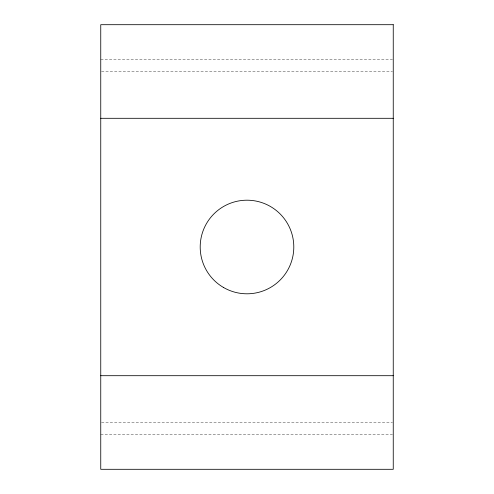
<?xml version="1.0" encoding="UTF-8"?>
<svg xmlns="http://www.w3.org/2000/svg" width="494" height="494" viewBox="0 0 494 494"><rect width="100%" height="100%" fill="white"/><g stroke="black" fill="none" stroke-linecap="round" stroke-linejoin="round"><path stroke-width="0.37" stroke-dasharray="2.47 1.85" d="M100.751 59.799L392.477 59.799M101.523 71.5L392.477 71.5M101.523 422.5L392.477 422.5M100.751 434.201L392.477 434.201"/><path stroke-width="0.74" d="M100.751 118.301L393.249 118.301M100.751 375.699L393.249 375.699M393.249 24.7L100.751 24.7L100.751 469.3L393.249 469.3L393.249 24.7M223.603 287.533A46.8 46.8 0 0 0 293.8 247A46.8 46.8 0 0 0 223.603 206.467A46.8 46.8 0 0 0 223.603 287.533"/></g></svg>
